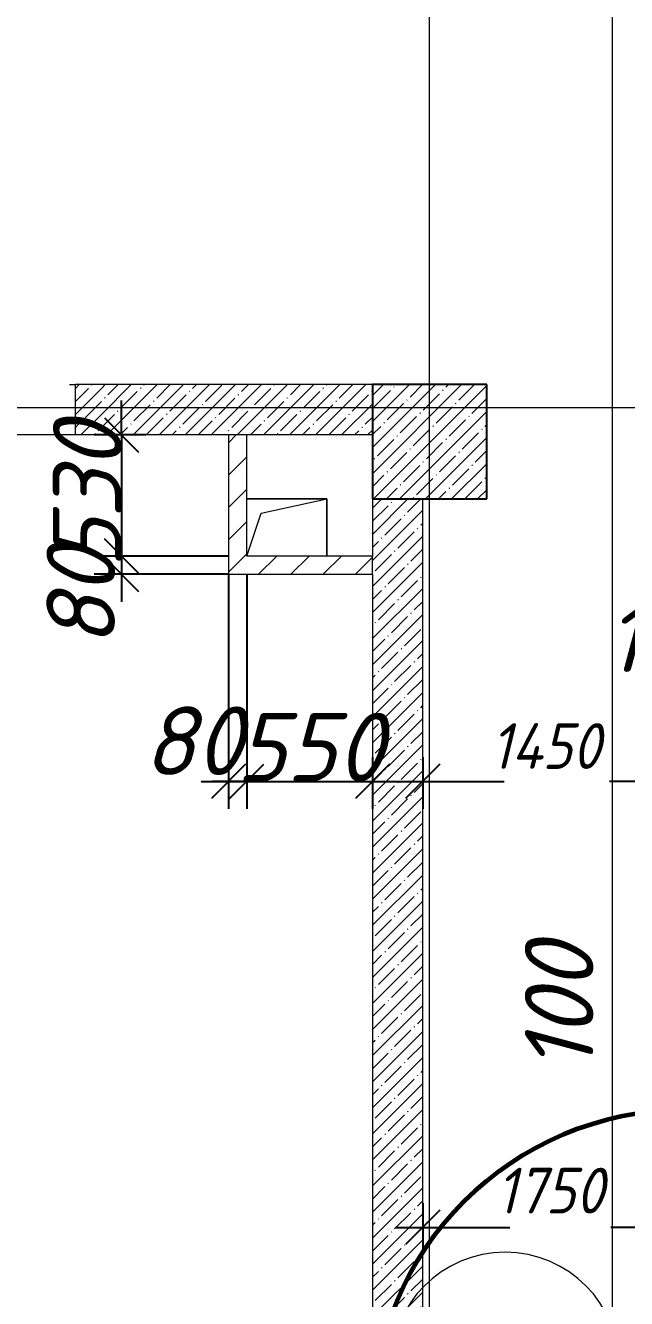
# Model space of a CAD drawing. Header units: millimetres. Extents: x 12986 to 523328, y -9759 to 30092.
# Drawn here: x 302989 to 305618, y 1135 to 6706 of the extents above; entities that cross this region are included whole.
import ezdxf

# ---------------------------------------------------------------- set-up
doc = ezdxf.new("R2010")
doc.units = ezdxf.units.MM
doc.layers.add('0)Допникки кружки', color=7, linetype='Continuous', plot=False)
for name, color, linetype, lineweight in [('A-ANNO-DIMS', 7, 'Continuous', 9), ('A-AREA-IDEN', 7, 'Continuous', 9), ('A-FLOR', 7, 'Continuous', 9), ('A-GENM', 7, 'Continuous', 9), ('A-WALL-6', 18, 'Continuous', 13), ('A-WALL-PATT-1', 7, 'Continuous', 5), ('A-WALL-PATT-3', 250, 'Continuous', 5), ('I-WALL', 7, 'Continuous', 5), ('S-COLS', 7, 'Continuous', 9), ('S-COLS-1', 7, 'Continuous', 5), ('S-COLS-2', 7, 'Continuous', 25), ('Оси-1', 7, 'Continuous', 20)]:
    doc.layers.add(name, color=color, linetype=linetype, lineweight=lineweight)
doc.layers.add('A-WALL-3', color=7, linetype='Continuous', lineweight=5, true_color=0x000000)
doc.layers.add('A-WALL-FNSH-3', color=7, linetype='Continuous', lineweight=13, true_color=0x008000)
doc.styles.add('ISOCPEUR_I_2', font='isocpeui.ttf', dxfattribs={"height": 300})
doc.styles.add('ISOCPEUR_I_3', font='isocpeui.ttf', dxfattribs={"width": 0.9, "height": 200})
doc.dimstyles.new('ISO-2_0_0_9К_СРЕДНИЙ', dxfattribs={"dimscale": 304.8, "dimtxt": 199.196235, "dimasz": 0.492126, "dimexe": 0.393701, "dimexo": 0, "dimgap": 0, "dimtad": 1, "dimdec": 0, "dimzin": 0, "dimdsep": 46, "dimtxsty": 'ISOCPEUR_I_2', "dimblk1": 'OBLIQUE', "dimblk2": 'OBLIQUE', "dimsah": 1, "dimcen": 0.09, "dimdle": 0.393701, "dimazin": 0, "dimtfac": 1, "dimtdec": 4, "dimtix": 1, "dimtmove": 2, "dimatfit": 3, "dimfxl": 1, "dimtvp": 1, "dimtolj": 1, "dimtzin": 0, "dimarcsym": 2})
doc.dimstyles.new('ISO-2_0_0_9К_СРЕДНИЙ_1', dxfattribs={"dimscale": 304.8, "dimtxt": 199.196235, "dimasz": 0.492126, "dimexe": 0.393701, "dimexo": 0, "dimgap": 0, "dimtad": 1, "dimdec": 0, "dimzin": 0, "dimdsep": 46, "dimtxsty": 'ISOCPEUR_I_3', "dimblk1": 'OBLIQUE', "dimblk2": 'OBLIQUE', "dimsah": 1, "dimcen": 0.09, "dimdle": 0.393701, "dimazin": 0, "dimtfac": 1, "dimtdec": 4, "dimtix": 1, "dimtmove": 2, "dimatfit": 3, "dimfxl": 1, "dimtvp": 1, "dimtolj": 1, "dimtzin": 0, "dimarcsym": 2})
doc.dimstyles.new('ISO-2_0_0_9К_СРЕДНИЙ_2', dxfattribs={"dimscale": 304.8, "dimtxt": 199.196235, "dimasz": 0.492126, "dimexe": 0.393701, "dimexo": 0, "dimgap": 0, "dimtad": 1, "dimdec": 0, "dimzin": 0, "dimdsep": 46, "dimtxsty": 'ISOCPEUR_I_2', "dimblk1": 'OBLIQUE', "dimblk2": 'OBLIQUE', "dimsah": 1, "dimcen": 0.09, "dimdle": 0.393701, "dimazin": 0, "dimtfac": 1, "dimtdec": 4, "dimtix": 1, "dimtmove": 0, "dimatfit": 3, "dimfxl": 1, "dimtvp": 1, "dimtolj": 1, "dimtzin": 0, "dimarcsym": 2})
pattern_1 = [(45, (239096.85, -2765.93), (-57.02463, 57.02463), []), (45, (239153.876, -2765.93), (-57.02463, 57.02463), [100.806, -20.161, 3.353, -16.808])]
pattern_2 = [(45, (239096.85, -2765.93), (-70.71068, 70.71068), [])]

# ---------------------------------------------------------------- blocks, each defined once
blk = doc.blocks.new('Колонна_Несущая_Прямоугольное сечение - 500х500-V6-АР1_1_Кладочный план 2 этажа')
at = {"layer": 'S-COLS-1'}
h = blk.add_hatch(dxfattribs=at)
h.set_pattern_fill('FP_9', color=256, style=0, pattern_type=2)
h.set_pattern_definition([(45, (-65660, -7650), (-57.02463, 57.02463), []), (45, (-65602.975, -7650), (-57.02463, 57.02463), [100.806, -20.161, 3.353, -16.808])])
h.paths.add_polyline_path([(-250, -250), (250, -250), (250, 250), (-250, 250)], flags=0)
at = {"layer": 'S-COLS-2'}
for p, q in [((250, 250), (-250, 250)), ((-250, 250), (-250, -250)), ((250, -250), (250, 250)), ((-250, -250), (250, -250))]:
    blk.add_line(p, q, dxfattribs=at)
blk = doc.blocks.new('AR_Отверстие прямоугольное _в плите_ - AR_Отверстие прямоугольное _в плите_-V54-АР1_1_Кладочный план 2 этажа')
at = {"layer": 'A-GENM'}
for p, q in [((175, 125), (-175, 125)), ((-112.5, 62.5), (175, 125)), ((175, -125), (175, 125)), ((-175, -125), (-112.5, 62.5))]:
    blk.add_line(p, q, dxfattribs=at)
blk = doc.blocks.new('_Oblique')
at = {"color": 0, "linetype": 'ByBlock', "lineweight": -2}
blk.add_line((-0.5, -0.5), (0.5, 0.5), dxfattribs=at)
blk = doc.blocks.new('*D2229')
at = {"layer": 'A-ANNO-DIMS', "color": 0, "lineweight": -2, "transparency": 16777216}
for p, q in [((304726.9, 3504), (304726.9, 3277.9)), ((306176.9, 3504), (306176.9, 3277.9)), ((304606.9, 3397.9), (305083.3, 3397.9)), ((306296.9, 3397.9), (305544.1, 3397.9))]:
    blk.add_line(p, q, dxfattribs=at)
at = {"layer": 'Defpoints', "color": 0, "transparency": 16777216}
for p in [(304726.9, 3504), (306176.9, 3504), (306176.9, 3397.9)]:
    blk.add_point(p, dxfattribs=at)
at = {"layer": 'A-ANNO-DIMS', "color": 0, "lineweight": -2, "transparency": 16777216, "xscale": 150, "yscale": 150, "zscale": 150, "rotation": 180}
blk.add_blockref('_Oblique', (304726.9, 3397.9), dxfattribs=at)
at = {"layer": 'A-ANNO-DIMS', "color": 0, "lineweight": -2, "transparency": 16777216, "xscale": 150, "yscale": 150, "zscale": 150}
blk.add_blockref('_Oblique', (306176.9, 3397.9), dxfattribs=at)
at = {"layer": 'A-ANNO-DIMS', "color": 0, "transparency": 16777216, "insert": (305024.1, 3652.7), "char_height": 200, "width": 579.201, "attachment_point": 1, "line_spacing_factor": 1.149209, "style": 'ISOCPEUR_I_3'}
blk.add_mtext('\\A1;1450', dxfattribs=at)
blk = doc.blocks.new('*D2230')
at = {"layer": 'A-ANNO-DIMS', "color": 0, "lineweight": -2, "transparency": 16777216}
for p, q in [((306176.9, 3504), (306176.9, 3277.9)), ((306276.9, 3504), (306276.9, 3277.9)), ((306056.9, 3397.9), (306396.9, 3397.9))]:
    blk.add_line(p, q, dxfattribs=at)
at = {"layer": 'Defpoints', "color": 0, "transparency": 16777216}
for p in [(306176.9, 3504), (306276.9, 3504), (306276.9, 3397.9)]:
    blk.add_point(p, dxfattribs=at)
at = {"layer": 'A-ANNO-DIMS', "color": 0, "lineweight": -2, "transparency": 16777216, "xscale": 150, "yscale": 150, "zscale": 150, "rotation": 180}
blk.add_blockref('_Oblique', (306176.9, 3397.9), dxfattribs=at)
at = {"layer": 'A-ANNO-DIMS', "color": 0, "lineweight": -2, "transparency": 16777216, "xscale": 150, "yscale": 150, "zscale": 150}
blk.add_blockref('_Oblique', (306276.9, 3397.9), dxfattribs=at)
at = {"layer": 'A-ANNO-DIMS', "color": 0, "transparency": 16777216, "insert": (305527.3, 4176.2), "char_height": 300, "width": 409.118, "attachment_point": 1, "line_spacing_factor": 1.149209, "style": 'ISOCPEUR_I_2'}
blk.add_mtext('\\A1;100', dxfattribs=at)
blk = doc.blocks.new('*D2241')
at = {"layer": 'A-ANNO-DIMS', "color": 0, "lineweight": -2, "transparency": 16777216}
for p, q in [((305911.3, 1844.1), (305911.3, 2184.1)), ((306173.8, 2064.1), (305791.3, 2064.1)), ((306176.9, 1964.1), (305791.3, 1964.1))]:
    blk.add_line(p, q, dxfattribs=at)
at = {"layer": 'Defpoints', "color": 0, "transparency": 16777216}
for p in [(305911.3, 2064.1), (306173.8, 2064.1), (306176.9, 1964.1)]:
    blk.add_point(p, dxfattribs=at)
at = {"layer": 'A-ANNO-DIMS', "color": 0, "lineweight": -2, "transparency": 16777216, "xscale": 150, "yscale": 150, "zscale": 150}
for p, rotation in [((305911.3, 2064.1), 90), ((305911.3, 1964.1), 270)]:
    blk.add_blockref('_Oblique', p, dxfattribs=dict(at, rotation=rotation))
at = {"layer": 'A-ANNO-DIMS', "color": 0, "transparency": 16777216, "insert": (305173.5, 2125.7), "char_height": 300, "width": 409.118, "attachment_point": 1, "rotation": 90, "line_spacing_factor": 1.149209, "style": 'ISOCPEUR_I_2'}
blk.add_mtext('\\A1;100', dxfattribs=at)
blk = doc.blocks.new('*D2247')
at = {"layer": 'A-ANNO-DIMS', "color": 0, "lineweight": -2, "transparency": 16777216}
for p, q in [((303876.9, 4304.1), (303876.9, 3277.9)), ((303956.9, 4302), (303956.9, 3277.9)), ((303756.9, 3397.9), (304076.9, 3397.9))]:
    blk.add_line(p, q, dxfattribs=at)
at = {"layer": 'Defpoints', "color": 0, "transparency": 16777216}
for p in [(303876.9, 4304.1), (303956.9, 4302), (303956.9, 3397.9)]:
    blk.add_point(p, dxfattribs=at)
at = {"layer": 'A-ANNO-DIMS', "color": 0, "lineweight": -2, "transparency": 16777216, "xscale": 150, "yscale": 150, "zscale": 150, "rotation": 180}
blk.add_blockref('_Oblique', (303876.9, 3397.9), dxfattribs=at)
at = {"layer": 'A-ANNO-DIMS', "color": 0, "lineweight": -2, "transparency": 16777216, "xscale": 150, "yscale": 150, "zscale": 150}
blk.add_blockref('_Oblique', (303956.9, 3397.9), dxfattribs=at)
at = {"layer": 'A-ANNO-DIMS', "color": 0, "transparency": 16777216, "insert": (303503.2, 3725.9), "char_height": 300, "width": 303.391, "attachment_point": 1, "line_spacing_factor": 1.149209, "style": 'ISOCPEUR_I_2'}
blk.add_mtext('\\A1;80', dxfattribs=at)
blk = doc.blocks.new('*D2248')
at = {"layer": 'A-ANNO-DIMS', "color": 0, "lineweight": -2, "transparency": 16777216}
for p, q in [((303956.9, 4302), (303956.9, 3277.9)), ((304506.9, 3504), (304506.9, 3277.9)), ((303956.9, 3397.9), (303806.9, 3397.9)), ((303956.9, 3397.9), (304506.9, 3397.9)), ((304506.9, 3397.9), (304656.9, 3397.9))]:
    blk.add_line(p, q, dxfattribs=at)
at = {"layer": 'Defpoints', "color": 0, "transparency": 16777216}
for p in [(303956.9, 4302), (304506.9, 3504), (304506.9, 3397.9)]:
    blk.add_point(p, dxfattribs=at)
at = {"layer": 'A-ANNO-DIMS', "color": 0, "lineweight": -2, "transparency": 16777216, "xscale": 150, "yscale": 150, "zscale": 150}
blk.add_blockref('_Oblique', (303956.9, 3397.9), dxfattribs=at)
at = {"layer": 'A-ANNO-DIMS', "color": 0, "lineweight": -2, "transparency": 16777216, "xscale": 150, "yscale": 150, "zscale": 150, "rotation": 180}
blk.add_blockref('_Oblique', (304506.9, 3397.9), dxfattribs=at)
at = {"layer": 'A-ANNO-DIMS', "color": 0, "transparency": 16777216, "insert": (304231.9, 3547.9), "char_height": 300, "width": 455.087, "attachment_point": 5, "style": 'ISOCPEUR_I_2'}
blk.add_mtext('\\A1;550', dxfattribs=at)
blk = doc.blocks.new('*D2261')
at = {"layer": 'A-ANNO-DIMS', "color": 0, "lineweight": -2, "transparency": 16777216}
for p, q in [((303408.7, 4914.1), (303408.7, 5064.1)), ((303514.8, 4914.1), (303288.7, 4914.1)), ((303408.7, 4914.1), (303408.7, 4384.1)), ((303873.8, 4384.1), (303288.7, 4384.1)), ((303408.7, 4384.1), (303408.7, 4234.1))]:
    blk.add_line(p, q, dxfattribs=at)
at = {"layer": 'Defpoints', "color": 0, "transparency": 16777216}
for p in [(303514.8, 4914.1), (303408.7, 4384.1), (303873.8, 4384.1)]:
    blk.add_point(p, dxfattribs=at)
at = {"layer": 'A-ANNO-DIMS', "color": 0, "lineweight": -2, "transparency": 16777216, "xscale": 150, "yscale": 150, "zscale": 150}
for p, rotation in [((303408.7, 4914.1), 270), ((303408.7, 4384.1), 90)]:
    blk.add_blockref('_Oblique', p, dxfattribs=dict(at, rotation=rotation))
at = {"layer": 'A-ANNO-DIMS', "color": 0, "transparency": 16777216, "insert": (303258.7, 4649.1), "char_height": 300, "width": 455.087, "attachment_point": 5, "rotation": 90, "style": 'ISOCPEUR_I_2'}
blk.add_mtext('\\A1;530', dxfattribs=at)
blk = doc.blocks.new('*D2262')
at = {"layer": 'A-ANNO-DIMS', "color": 0, "lineweight": -2, "transparency": 16777216}
for p, q in [((303408.7, 4504.1), (303408.7, 4184.1)), ((303873.8, 4384.1), (303288.7, 4384.1)), ((303876.9, 4304.1), (303288.7, 4304.1))]:
    blk.add_line(p, q, dxfattribs=at)
at = {"layer": 'Defpoints', "color": 0, "transparency": 16777216}
for p in [(303873.8, 4384.1), (303408.7, 4304.1), (303876.9, 4304.1)]:
    blk.add_point(p, dxfattribs=at)
at = {"layer": 'A-ANNO-DIMS', "color": 0, "lineweight": -2, "transparency": 16777216, "xscale": 150, "yscale": 150, "zscale": 150}
for p, rotation in [((303408.7, 4384.1), 90), ((303408.7, 4304.1), 270)]:
    blk.add_blockref('_Oblique', p, dxfattribs=dict(at, rotation=rotation))
at = {"layer": 'A-ANNO-DIMS', "color": 0, "transparency": 16777216, "insert": (303080.7, 3984.4), "char_height": 300, "width": 303.391, "attachment_point": 1, "rotation": 90, "line_spacing_factor": 1.149209, "style": 'ISOCPEUR_I_2'}
blk.add_mtext('\\A1;80', dxfattribs=at)
blk = doc.blocks.new('*D2565')
at = {"layer": 'A-ANNO-DIMS', "color": 0, "lineweight": -2, "transparency": 16777216}
for p, q in [((304726.9, 1552.2), (304726.9, 1326.2)), ((306476.9, 1552.2), (306476.9, 1326.2)), ((304606.9, 1446.2), (305107.3, 1446.2)), ((306596.9, 1446.2), (305549.5, 1446.2))]:
    blk.add_line(p, q, dxfattribs=at)
at = {"layer": 'Defpoints', "color": 0, "transparency": 16777216}
for p in [(304726.9, 1552.2), (306476.9, 1552.2), (306476.9, 1446.2)]:
    blk.add_point(p, dxfattribs=at)
at = {"layer": 'A-ANNO-DIMS', "color": 0, "lineweight": -2, "transparency": 16777216, "xscale": 150, "yscale": 150, "zscale": 150, "rotation": 180}
blk.add_blockref('_Oblique', (304726.9, 1446.2), dxfattribs=at)
at = {"layer": 'A-ANNO-DIMS', "color": 0, "lineweight": -2, "transparency": 16777216, "xscale": 150, "yscale": 150, "zscale": 150}
blk.add_blockref('_Oblique', (306476.9, 1446.2), dxfattribs=at)
at = {"layer": 'A-ANNO-DIMS', "color": 0, "transparency": 16777216, "insert": (305048, 1707.5), "char_height": 200, "width": 560.814, "attachment_point": 1, "line_spacing_factor": 1.149209, "style": 'ISOCPEUR_I_3'}
blk.add_mtext('\\A1;1750', dxfattribs=at)
blk = doc.blocks.new('Марка_Помещения - Номер-25198446-Объем проектирования 2 этажа')
at = {"layer": 'A-AREA-IDEN'}
for start, end in [(360, 180), (180, 360)]:
    blk.add_arc((0, 0), 2.5, start, end, dxfattribs=at)

msp = doc.modelspace()

# ---------------------------------------------------------------- hatches: boundary and pattern name
at = {"layer": 'A-WALL-PATT-1'}
h = msp.add_hatch(dxfattribs=at)
h.set_pattern_fill('FP_7', color=256, style=0, pattern_type=2)
h.set_pattern_definition(pattern_1)
h.paths.add_polyline_path([(301820.13206, 4914.06731), (301866.85079, 4914.06731), (301866.85079, 5134.06731), (300506.85079, 5134.06731), (300506.85079, 4914.06731), (301286.85079, 4914.06731)], flags=0)
h.paths.add_polyline_path([(303956.85079, 4914.06731), (304506.85079, 4914.06731), (304506.85079, 5134.06731), (303322.05025, 5134.06731), (303322.05025, 4914.06731), (303876.85079, 4914.06731)], flags=0)
h = msp.add_hatch(dxfattribs=at)
h.set_pattern_fill('FP_7', color=256, style=0, pattern_type=2)
h.set_pattern_definition(pattern_1)
h.paths.add_polyline_path([(303322.05025, 4914.06731), (303322.05025, 5134.06731), (303206.85079, 5134.06731), (303206.85079, 4914.06731)], flags=0)
h.paths.add_polyline_path([(301866.85079, 4914.06731), (302006.85079, 4914.06731), (302006.85079, 5134.06731), (301866.85079, 5134.06731)], flags=0)
h = msp.add_hatch(dxfattribs=at)
h.set_pattern_fill('FP_7', color=256, style=0, pattern_type=2)
h.set_pattern_definition(pattern_1)
h.paths.add_polyline_path([(304726.85079, -2365.93269), (304726.85079, 4634.06731), (304506.85079, 4634.06731), (304506.85079, -2365.93269)], flags=0)
at = {"layer": 'A-WALL-PATT-3'}
h = msp.add_hatch(dxfattribs=at)
h.set_pattern_fill('FP_24', color=256, style=0, pattern_type=2)
h.set_pattern_definition(pattern_2)
h.paths.add_polyline_path([(303956.85079, 4304.06731), (303956.85079, 4914.06731), (303876.85079, 4914.06731), (303876.85079, 4304.06731)], flags=0)
h = msp.add_hatch(dxfattribs=at)
h.set_pattern_fill('FP_24', color=256, style=0, pattern_type=2)
h.set_pattern_definition(pattern_2)
h.paths.add_polyline_path([(304506.85079, 4304.06731), (304506.85079, 4384.06731), (303956.85079, 4384.06731), (303956.85079, 4304.06731)], flags=0)

# ---------------------------------------------------------------- linework, layer by layer
at = {"layer": '0)Допникки кружки', "color": 6, "lineweight": 60}
msp.add_circle((305876.23642, 592.45293), 1369.38563, dxfattribs=at)
at = {"layer": 'A-FLOR'}
for p, q in [((303956.85079, 4634.06731), (304306.85079, 4634.06731)), ((304306.85079, 4634.06731), (304306.85079, 4384.06731))]:
    msp.add_line(p, q, dxfattribs=at)
at = {"layer": 'A-WALL-3'}
for p, q in [((303206.85079, 4914.06731), (303206.85079, 5134.06731)), ((304506.85079, 5134.06731), (303206.85079, 5134.06731)), ((303876.85079, 4914.06731), (303206.85079, 4914.06731)), ((304506.85079, 4914.06731), (303956.85079, 4914.06731)), ((304506.85079, 4634.06731), (304506.85079, 4384.06731)), ((304726.85079, -2365.93269), (304726.85079, 4634.06731)), ((304506.85079, 4304.06731), (304506.85079, -2365.93269))]:
    msp.add_line(p, q, dxfattribs=at)
at = {"layer": 'A-WALL-6'}
for p, q in [((303956.85079, 4914.06731), (303876.85079, 4914.06731)), ((304506.85079, 4304.06731), (304506.85079, 4384.06731))]:
    msp.add_line(p, q, dxfattribs=at)
at = {"layer": 'A-WALL-FNSH-3'}
for p, q in [((303876.85079, 4914.06731), (303876.85079, 4304.06731)), ((303956.85079, 4384.06731), (303956.85079, 4914.06731)), ((304506.85079, 4384.06731), (303956.85079, 4384.06731)), ((303876.85079, 4304.06731), (304506.85079, 4304.06731))]:
    msp.add_line(p, q, dxfattribs=at)
at = {"layer": 'I-WALL'}
for p, q in [((303181.85079, 5134.06731), (303206.85079, 5134.06731)), ((303206.85079, 4914.06731), (302006.85079, 4914.06731))]:
    msp.add_line(p, q, dxfattribs=at)
at = {"layer": 'Оси-1'}
for p, q in [((304756.85078, -6915.9327), (304756.85078, 25871.01046)), ((305556.85078, -6915.9327), (305556.85078, 25871.01046)), ((234936.85079, 5034.0673), (365048.47884, 5034.0673))]:
    msp.add_line(p, q, dxfattribs=at)

# ---------------------------------------------------------------- block references
at = {"layer": 'A-AREA-IDEN', "xscale": 199.9999999999999, "yscale": 199.9999999999999, "zscale": 199.9999999999999}
msp.add_blockref('Марка_Помещения - Номер-25198446-Объем проектирования 2 этажа', (305087.4351, 837.50133), dxfattribs=at)
at = {"layer": 'A-GENM'}
msp.add_blockref('AR_Отверстие прямоугольное _в плите_ - AR_Отверстие прямоугольное _в плите_-V54-АР1_1_Кладочный план 2 этажа', (304131.85079, 4509.06731), dxfattribs=at)
at = {"layer": 'S-COLS'}
msp.add_blockref('Колонна_Несущая_Прямоугольное сечение - 500х500-V6-АР1_1_Кладочный план 2 этажа', (304756.85079, 4884.06731), dxfattribs=at)

# ---------------------------------------------------------------- dimensions: what is measured, and where the dimension line sits
at = {"layer": 'A-ANNO-DIMS'}
dim = msp.add_linear_dim(base=(303408.69809, 4384.06731), p1=(303514.7641, 4914.06731), p2=(303873.80279, 4384.06731), angle=90, dimstyle='ISO-2_0_0_9К_СРЕДНИЙ_2', override={"dimpost": '<>', "dimfxl": 640.163089}, dxfattribs=at)
dim.commit()
dim.dimension.update_dxf_attribs({"geometry": '*D2261', "text_midpoint": (303258.69809, 4649.06731)})
for base, p1, p2, override, picture, middle in [((303408.69809, 4304.06731), (303873.80279, 4384.06731), (303876.85079, 4304.06731), {"dimpost": '<>', "dimfxl": 80.058043}, '*D2262', (303280.74027, 4136.06506)), ((305911.33262, 2064.0673), (306176.85077, 1964.0673), (306173.80279, 2064.0673), {"dimpost": '<>', "dimfxl": 100.04644}, '*D2241', (305373.48128, 2330.29702))]:
    dim = msp.add_linear_dim(base=base, p1=p1, p2=p2, angle=90, dimstyle='ISO-2_0_0_9К_СРЕДНИЙ', override=override, dxfattribs=at)
    dim.commit()
    dim.dimension.update_dxf_attribs({"geometry": picture, "text_midpoint": middle, "dimtype": 160, "text_rotation": 90})
for base, p1, p2, dimstyle, override, picture, middle in [((303956.85079, 3397.92858), (303876.85079, 4304.06731), (303956.85079, 4302.01931), 'ISO-2_0_0_9К_СРЕДНИЙ', {"dimpost": '<>', "dimfxl": 80.02621}, '*D2247', (303654.87691, 3525.8864)), ((306276.85079, 3397.92858), (306176.85079, 3503.9946), (306276.85079, 3503.9946), 'ISO-2_0_0_9К_СРЕДНИЙ', {"dimpost": '<>', "dimfxl": 100}, '*D2230', (305731.86464, 3976.19722)), ((306176.85079, 3397.92858), (304726.85079, 3503.9946), (306176.85079, 3503.9946), 'ISO-2_0_0_9К_СРЕДНИЙ_1', {"dimpost": '<>', "dimfxl": 1449.999998}, '*D2229', (305313.69081, 3519.36685)), ((306476.85079, 1446.17127), (304726.85079, 1552.23728), (306476.85079, 1552.23728), 'ISO-2_0_0_9К_СРЕДНИЙ_1', {"dimpost": '<>', "dimfxl": 1749.999998}, '*D2565', (305328.4194, 1574.12908))]:
    dim = msp.add_linear_dim(base=base, p1=p1, p2=p2, dimstyle=dimstyle, override=override, dxfattribs=at)
    dim.commit()
    dim.dimension.update_dxf_attribs({"geometry": picture, "text_midpoint": middle, "dimtype": 160})
dim = msp.add_linear_dim(base=(304506.85079, 3397.92858), p1=(303956.85079, 4302.01931), p2=(304506.85079, 3503.9946), dimstyle='ISO-2_0_0_9К_СРЕДНИЙ_2', override={"dimpost": '<>', "dimfxl": 969.197312}, dxfattribs=at)
dim.commit()
dim.dimension.update_dxf_attribs({"geometry": '*D2248', "text_midpoint": (304231.85079, 3547.92858)})

doc.saveas('drawing.dxf')
